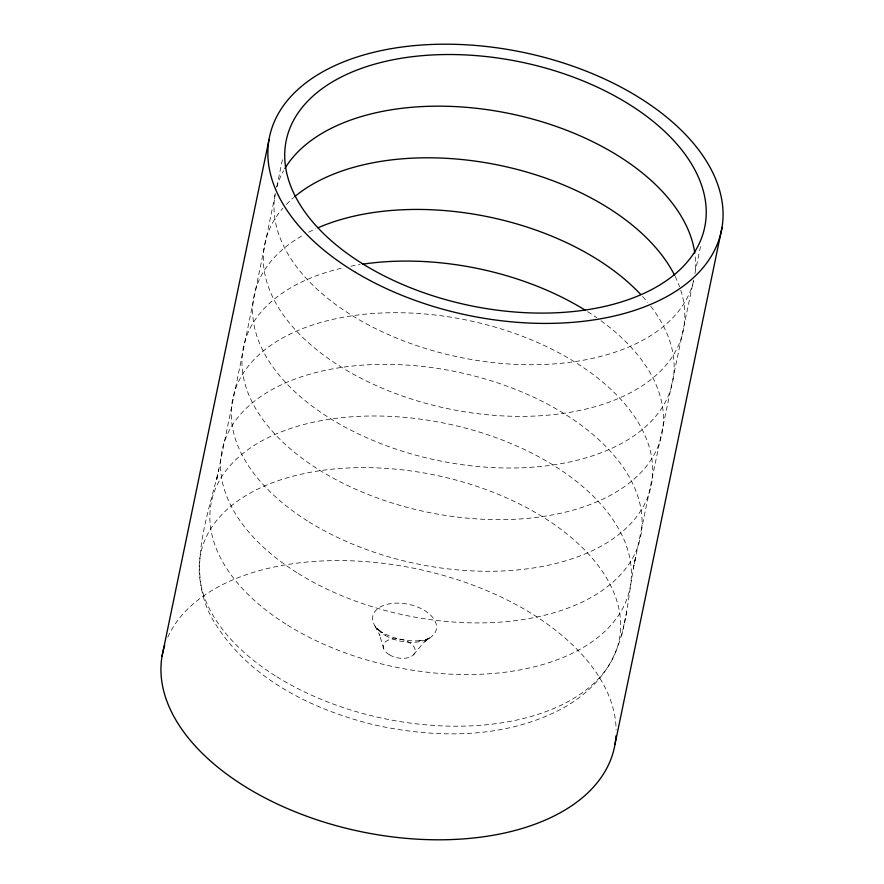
<?xml version="1.0" encoding="UTF-8"?>
<svg xmlns="http://www.w3.org/2000/svg" width="884" height="884" viewBox="0 0 884 884"><rect width="100%" height="100%" fill="white"/><g stroke="black" fill="none" stroke-linecap="round" stroke-linejoin="round"><path stroke-width="0.66" stroke-dasharray="4.42 3.31" d="M275.178 194.701L216.425 480.885L218.834 469.603C206.524 521.019 183.629 577.572 216.978 626.336C251.752 679.796 312.792 709.62 373.037 724.56C437.193 739.135 509.029 739.245 567.44 705.587C582.921 696.073 596.921 683.741 606.855 668.426C628.458 635.342 627.132 594.203 635.729 556.909L633.32 568.191L693.542 280.162M276.825 186.756L282.858 157.628M694.912 273.543L700.946 244.415M621.629 635.839L624.071 624.436M624.347 623.01L626.789 611.606M413.524 654.768L422.861 643.552L427.856 638.867L424.85 641.276L429.657 637.994L425.049 640.204L428.563 638.745L419.127 640.878L421.569 640.546C407.436 641.95 392.839 638.801 380.606 631.574L382.86 632.933L375.258 626.988L378.021 629.828L374.982 626.016L379.91 635.53L379.38 634.171L383.534 648.292M693.509 281.101A213.696 124.401 11.7 0 1 458.752 357.092A213.696 124.401 11.7 0 1 275.244 193.519M276.681 187.342A213.696 124.401 11.7 0 1 283.565 170.745M695.233 256.946A213.696 124.401 11.7 0 1 695.056 272.36M680.757 290.228A213.696 124.401 11.7 0 1 449.127 408.949A213.696 124.401 11.7 0 1 282.935 208.149M286.339 204.425A213.696 124.401 11.7 0 1 293.654 197.541M675.144 276.394A213.696 124.401 11.7 0 1 679.575 286.77M650.801 306.317A213.696 124.401 11.7 0 1 582.766 458.774A213.696 124.401 11.7 0 1 306.196 401.524A213.696 124.401 11.7 0 1 304.207 234.569M308.671 232.194A213.696 124.401 11.7 0 1 315.665 228.823M642.569 296.494A213.696 124.401 11.7 0 1 647.652 302.361M601.021 320.77A213.696 124.401 11.7 0 1 589.573 504.742A213.696 124.401 11.7 0 1 281.587 440.917A213.696 124.401 11.7 0 1 344.285 267.576M350.804 266.206A213.696 124.401 11.7 0 1 360.153 264.559M587.661 311.709A213.696 124.401 11.7 0 1 596.689 317.688M167.783 637.254A230.757 134.324 11.7 0 1 415.646 568.633A230.757 134.324 11.7 0 1 616.115 729.952M389.501 654.834A16.21 9.437 11.7 0 0 415.082 651.939A16.21 9.437 11.7 0 0 393.093 638.889A16.21 9.437 11.7 0 0 389.501 654.834M308.969 521.869A213.696 124.401 11.7 0 0 650.094 490.112A213.696 124.401 11.7 0 0 366.937 314.019A213.696 124.401 11.7 0 0 308.969 521.869M298.273 573.506A213.696 124.401 11.7 0 0 639.397 541.748A213.696 124.401 11.7 0 0 356.241 365.656A213.696 124.401 11.7 0 0 298.273 573.506M287.576 625.143A213.696 124.401 11.7 0 0 628.712 593.385A213.696 124.401 11.7 0 0 345.556 417.292A213.696 124.401 11.7 0 0 287.576 625.143M276.88 676.79A213.696 124.401 11.7 0 0 618.015 645.022A213.696 124.401 11.7 0 0 334.859 468.929A213.696 124.401 11.7 0 0 276.88 676.79M385.126 635.298A32.432 18.873 11.7 0 0 436.287 629.496A32.432 18.873 11.7 0 0 392.308 603.407A32.432 18.873 11.7 0 0 385.126 635.298"/><path stroke-width="1.33" d="M162.037 656.226L268.979 139.838M615.021 744.162L721.963 227.774M284.88 168.479A213.696 124.401 11.7 0 1 509.725 113.583A213.696 124.401 11.7 0 1 694.78 253.045M294.637 196.712A213.696 124.401 11.7 0 1 499.173 165.242A213.696 124.401 11.7 0 1 674.569 275.244M318.063 227.763A213.696 124.401 11.7 0 1 640.789 294.56M362.871 264.15A213.696 124.401 11.7 0 1 585.341 310.251M615.971 735.886A230.757 134.324 11.7 0 1 363.656 832.209A230.757 134.324 11.7 0 1 164.711 645.298M362.44 263.686A213.696 124.401 11.7 0 0 703.565 231.917A213.696 124.401 11.7 0 0 420.408 55.825A213.696 124.401 11.7 0 0 362.44 263.686M355.501 272.316A230.757 134.324 11.7 0 0 720.88 233.067A230.757 134.324 11.7 0 0 410.032 46.045A230.757 134.324 11.7 0 0 355.501 272.316"/></g></svg>
